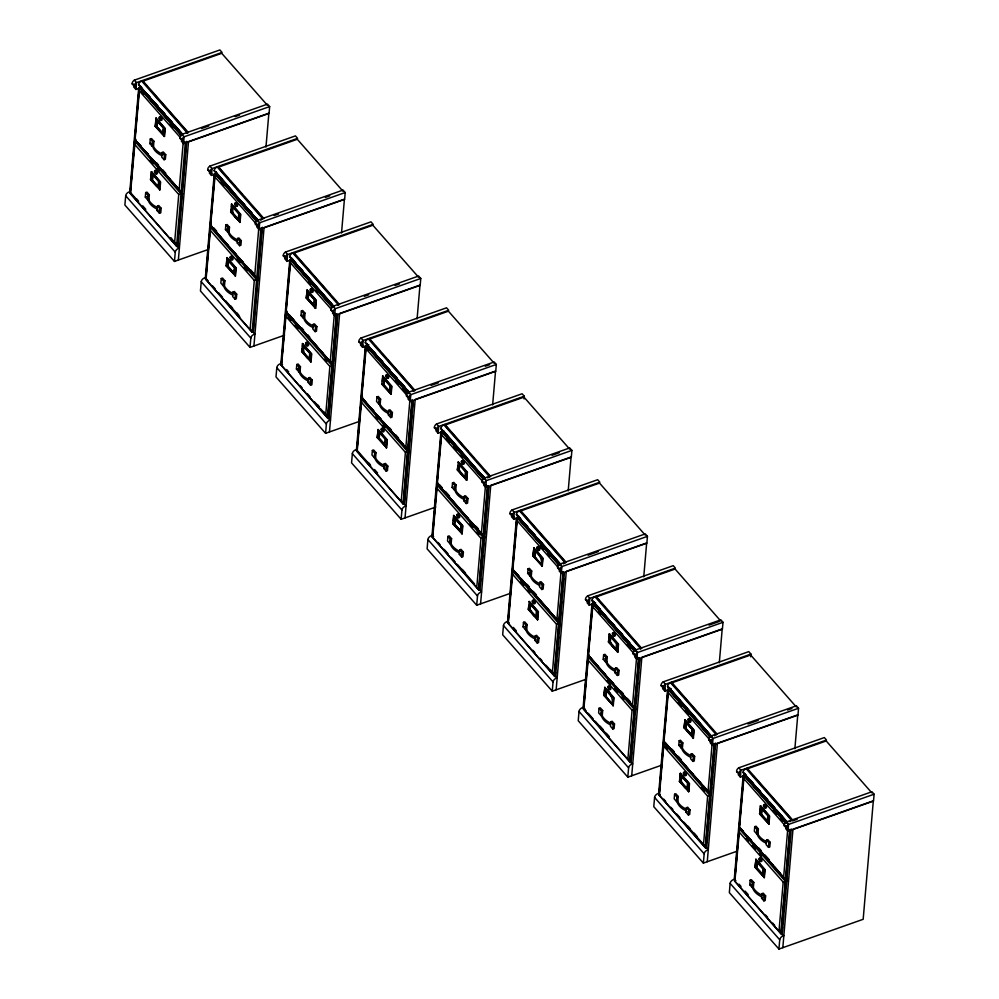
<?xml version="1.0" encoding="UTF-8"?>
<svg xmlns="http://www.w3.org/2000/svg" width="999" height="999" viewBox="0 0 999 999"><rect width="100%" height="100%" fill="white"/><g stroke="black" fill="none" stroke-linecap="round" stroke-linejoin="round"><path stroke-width="1.5" d="M133.978 84.266L133.741 87L135.914 89.46L141.708 87.413M135.864 198.676L129.795 191.771A3.609 2.235 -41.3 0 0 128.396 192.22L127.934 192.495A3.609 2.235 -41.3 0 0 125.687 195.754L124.887 205.02L174.475 261.426L207.58 249.725M135.914 89.46L136.501 82.63L134.328 80.17A3.496 2.173 -41.3 0 0 132.318 82.63L132.218 82.967A3.496 2.173 -41.3 0 0 132.193 83.891L134.353 86.351A1.723 1.061 -41.3 0 0 135.614 86.763A4.508 2.797 -41.3 0 1 136.051 87.487L136.076 87.562M129.695 192.869L138.674 88.249M135.901 140.509L134.603 140.959L130.12 193.369L176.548 246.191L177.847 245.729L182.342 193.331L172.24 181.843M186.801 141.334L182.43 192.195L181.144 192.645L134.703 139.823L139.198 87.425L181.593 135.652M134.703 141.259L130.245 193.331L176.448 245.891M134.84 141.87A4.908 4.433 74.6 0 1 134.94 143.057L130.519 193.257M180.782 191.796A4.908 4.433 74.6 0 0 180.132 190.797L135.065 139.798L139.523 89.523A4.908 4.433 74.6 0 0 139.435 88.324M145.305 197.14L145.692 192.582L146.99 192.133L149.35 194.817L148.951 199.375L147.665 199.825L145.305 197.14L146.591 196.678M149.887 143.606L150.275 139.048L151.573 138.586L153.933 141.271L153.546 145.829L152.248 146.291L149.887 143.606L151.186 143.144M147.665 199.825L148.052 195.267L145.692 192.582M152.248 146.291L152.635 141.733L150.275 139.048M150.537 179.745L151.548 171.666L160.602 181.955L159.915 189.935L150.537 179.745L151.548 171.666M155.132 126.211L156.131 118.119L165.185 128.421L164.51 136.388L155.132 126.211L164.51 136.388M155.569 124.763L156.131 118.119M158.441 187L152.21 180.394L152.697 174.7L158.928 181.306L158.566 185.577M162.7 133.579L156.806 126.861L157.293 121.166L163.511 127.772L162.7 133.579L163.399 129.196M157.455 185.876L152.535 180.282L152.897 176.011M163.024 133.466L157.13 126.748L157.617 121.054M158.117 187.113L158.604 181.418L152.697 174.7M157.105 210.577L157.492 206.019L158.791 205.557L161.151 208.242L160.764 212.799L159.465 213.262L157.105 210.577L158.404 210.115M162.088 152.472L161.688 157.03L164.061 159.715L165.347 159.266L165.747 154.708L163.386 152.023L162.088 152.472L164.448 155.157L164.061 159.715M159.59 190.047L160.277 182.068L151.224 171.778M164.186 136.501L164.86 128.534L155.819 118.232M159.465 213.262L159.852 208.704L157.492 206.019M134.665 144.356L178.746 194.493L174.538 243.481L175.549 244.33A4.908 4.433 74.6 0 1 176.199 245.329M179.133 189.947L183.329 140.959M183.691 141.733L183.666 141.646A4.508 2.797 -41.3 0 0 183.229 140.934A1.723 1.061 -41.3 0 1 181.968 140.522L179.808 138.062A3.496 2.173 -41.3 0 1 179.832 137.138L179.932 136.801A3.496 2.173 -41.3 0 1 181.955 134.341L267.495 104.121L269.655 106.581L269.068 113.411L183.529 143.631L184.116 136.801L140.722 87.475A2.572 1.598 -41.3 0 0 140.822 86.451M174.475 261.426L175.262 252.16A3.609 2.235 -41.3 0 1 177.522 248.901L177.984 248.626A3.609 2.235 -41.3 0 1 179.383 248.177L176.336 244.718M176.548 246.191L181.044 193.794L134.603 140.959M181.144 192.645L185.364 141.833M177.31 247.04L177.972 239.348M178.371 234.728L178.896 228.571M179.296 223.963L179.957 216.271M180.344 211.651L181.006 203.958M181.269 200.886L182.143 190.609M182.33 188.574L182.992 180.881M183.379 176.261L184.041 168.569M184.303 165.497L184.965 157.805M185.364 153.184L185.889 147.028M178.359 260.052L188.511 141.583L268.868 113.187L265.971 147.04M208.391 281.181L205.344 277.722A3.609 2.235 -41.3 0 0 203.958 278.172L203.484 278.446A3.609 2.235 -41.3 0 0 201.236 281.706L200.449 290.971L250.025 347.377L284.603 335.164M217.27 173.376L211.463 175.424L212.05 168.581L209.89 166.121A3.496 2.173 -41.3 0 0 207.867 168.581L207.78 168.918A3.496 2.173 -41.3 0 0 207.755 169.842L209.915 172.315A1.723 1.061 -41.3 0 0 211.176 172.715A4.508 2.797 -41.3 0 1 211.613 173.439L211.626 173.514M205.257 278.821L214.223 174.201M227.809 244.967L211.463 226.461L210.165 226.923L205.669 279.32L252.11 332.143L253.409 331.68L257.892 279.283L253.858 274.688M262.35 227.285L257.992 278.147L256.693 278.609L210.265 225.774L214.623 174.925M210.265 227.21L205.794 279.283L251.998 331.843M206.069 279.221L210.489 229.008A4.908 4.433 74.6 0 0 210.402 227.822M214.997 174.276A4.908 4.433 74.6 0 1 215.085 175.474L210.614 225.762L255.694 276.748A4.908 4.433 74.6 0 1 256.343 277.747M221.241 278.534L220.854 283.092L223.214 285.776L224.513 285.327L224.9 280.769L222.54 278.084L221.241 278.534L223.614 281.219L223.214 285.776M225.449 229.558L225.836 225L227.135 224.538L229.495 227.223L229.108 231.78L227.809 232.243L225.449 229.558L226.736 229.096M227.809 232.243L228.197 227.685L225.836 225M226.099 265.697L227.11 257.617L236.151 267.907L235.477 275.886L226.099 265.697L235.477 275.886M230.682 212.163L231.693 204.071L240.747 214.373L240.06 222.34L230.682 212.163L231.244 209.39M226.536 264.26L227.11 257.617M231.468 206.731L231.693 204.071M233.666 273.064L227.772 266.358L228.259 260.664L234.478 267.257L233.666 273.064L234.241 270.105M232.355 212.812L233.167 207.005L239.073 213.724C241.421 227.822 228.896 211.638 233.167 207.005M233.991 272.952L228.097 266.233L228.584 260.539M238.262 219.53L238.749 213.836L232.842 207.118M233.054 291.97L232.667 296.528L235.027 299.213L236.313 298.751L236.713 294.193L234.353 291.508L233.054 291.97L235.414 294.655L235.027 299.213M237.25 242.982L237.637 238.436L238.936 237.974L241.296 240.659L240.909 245.217L239.61 245.679L237.25 242.982L238.549 242.532M235.152 275.999L235.826 268.019L226.785 257.73M239.735 222.465L240.422 214.485L231.368 204.196M239.61 245.679L239.997 241.121L237.637 238.436M257.155 224.388L256.918 227.123L259.091 229.583L344.63 199.375L345.217 192.532L343.044 190.072L257.505 220.292A3.496 2.173 -41.3 0 0 255.494 222.752L255.394 223.089A3.496 2.173 -41.3 0 0 255.369 224.013L257.53 226.473A1.723 1.061 -41.3 0 0 258.791 226.885A4.508 2.797 -41.3 0 1 259.228 227.61L259.253 227.685M210.227 230.307L254.295 280.457L250.1 329.433L251.099 330.294A4.908 4.433 74.6 0 1 251.748 331.281M254.695 275.899L258.753 228.446M259.091 229.583L259.665 222.752L216.284 173.426L213.861 174.276M250.025 347.377L250.824 338.112A3.609 2.235 -41.3 0 1 253.072 334.852L253.534 334.578A3.609 2.235 -41.3 0 1 254.932 334.128L251.898 330.681M252.11 332.143L256.593 279.745L210.165 226.923M256.693 278.609L260.926 227.784M253.271 328.371L253.933 320.679M254.196 317.607L254.845 309.915M255.245 305.294L255.906 297.602M256.306 292.994L256.83 286.838M257.23 282.218L257.879 274.525M258.279 269.917L258.803 263.761M259.203 259.141L259.865 251.448M260.264 246.84L260.789 240.684M261.176 236.064L261.838 228.371M253.921 346.004L264.073 227.535L344.43 199.151L341.533 232.992M285.09 256.181L284.865 258.916L287.025 261.376L292.819 259.328M280.906 363.673A3.609 2.235 -41.3 0 0 279.508 364.123L279.046 364.398A3.609 2.235 -41.3 0 0 276.798 367.657L275.999 376.923L325.587 433.329L358.691 421.628M287.025 261.376L287.612 254.533L285.452 252.073A3.496 2.173 -41.3 0 0 283.429 254.545L283.329 254.87A3.496 2.173 -41.3 0 0 283.304 255.806L285.464 258.266A1.723 1.061 -41.3 0 0 286.725 258.666A4.508 2.797 -41.3 0 1 287.163 259.39L285.002 256.93A4.508 2.797 -41.3 0 0 284.565 256.206L286.725 258.666M280.806 364.772L289.785 260.152M296.104 322.752L333.454 365.234L328.958 417.644L327.66 418.094L281.231 365.272L285.726 312.874L287.013 312.412M337.774 314.785L333.554 364.098L332.255 364.56L285.814 311.738L290.172 260.876M332.03 365.734L327.56 417.807L281.356 365.234L285.814 313.174M281.556 365.184L286.051 314.96A4.908 4.433 74.6 0 0 285.964 313.773M290.547 260.24A4.908 4.433 74.6 0 1 290.647 261.426L286.176 311.713L331.243 362.699A4.908 4.433 74.6 0 1 331.893 363.698M296.416 369.043L296.803 364.498L298.102 364.036L300.462 366.72L300.075 371.278L298.776 371.74L296.416 369.043L297.714 368.594M300.999 315.509L301.398 310.951L302.685 310.502L305.045 313.187L304.658 317.744L303.359 318.194L300.999 315.509L302.297 315.047M298.776 371.74L299.163 367.182L296.803 364.498M303.359 318.194L303.758 313.636L301.398 310.951M301.648 351.66L302.66 343.569L311.713 353.858L311.026 361.838L301.648 351.66L302.21 348.888M306.243 298.114L307.255 290.035L316.308 300.324L315.622 308.304L306.243 298.114L307.255 290.035M302.435 346.228L302.66 343.569M303.321 352.31L304.133 346.503L310.04 353.209C312.387 367.32 299.862 351.136 304.133 346.503M308.728 292.957L308.241 298.651L314.148 305.369L307.917 298.763L308.728 292.957L314.635 299.675L314.385 302.522M309.228 359.028L309.715 353.321L303.808 346.616M313.823 305.482L314.31 299.787L308.404 293.069M308.216 382.48L308.604 377.922L309.902 377.46L312.262 380.144L311.875 384.702L310.577 385.164L308.216 382.48L309.515 382.018M313.199 324.388L312.812 328.946L315.172 331.631L316.471 331.168L316.858 326.611L314.498 323.926L313.199 324.388L315.559 327.073L315.172 331.631M310.701 361.95L311.388 353.983L302.335 343.681M315.297 308.416L315.984 300.437L306.93 290.147M310.577 385.164L310.976 380.607L308.604 377.922M285.776 316.271L329.857 366.408L325.662 415.384L326.661 416.246A4.908 4.433 74.6 0 1 327.31 417.232M330.244 361.85L334.315 314.398M332.617 311.101L334.777 313.561A4.508 2.797 -41.3 0 0 334.353 312.837A1.723 1.061 -41.3 0 1 333.092 312.437L330.919 309.965A3.496 2.173 -41.3 0 1 330.956 309.041L331.044 308.703A3.496 2.173 -41.3 0 1 333.067 306.243L418.606 276.024L420.766 278.484L420.179 285.327L334.64 315.547L335.227 308.703L291.833 259.378A2.572 1.598 -41.3 0 0 291.87 258.192M325.587 433.329L326.373 424.063A3.609 2.235 -41.3 0 1 328.634 420.804L329.096 420.529A3.609 2.235 -41.3 0 1 330.494 420.079L327.46 416.633M336.476 313.736L332.155 364.26L285.939 311.7L290.409 259.628L332.505 307.517M327.66 418.094L332.155 365.696L285.726 312.874M332.255 364.56L336.601 313.873M328.434 418.943L328.821 414.335M329.22 409.715L329.745 403.559M330.145 398.951L330.806 391.258M331.193 386.638L331.73 380.482M332.118 375.861L332.779 368.169M333.004 365.359L333.841 355.869M334.103 352.784L334.765 345.092M335.152 340.484L335.814 332.792M336.213 328.172L336.875 320.479M337.138 317.407L337.4 314.323M329.47 431.955L339.635 313.486L419.992 285.102L417.082 318.943M370.629 465.746L356.468 449.625A3.609 2.235 -41.3 0 0 355.07 450.087L354.608 450.349A3.609 2.235 -41.3 0 0 352.347 453.621L351.561 462.874L401.136 519.28L435.714 507.067M368.381 345.279L362.587 347.327L363.174 340.497L361.001 338.024A3.496 2.173 -41.3 0 0 358.991 340.497L358.891 340.834A3.496 2.173 -41.3 0 0 358.866 341.758L361.026 344.218A1.723 1.061 -41.3 0 0 362.287 344.618A4.508 2.797 -41.3 0 1 362.724 345.342L362.749 345.429M356.368 450.736L365.334 346.116M365.634 401.835L362.575 398.364L361.276 398.826L356.78 451.223L403.221 504.045L404.52 503.596L409.016 451.198L404.97 446.603M413.336 400.736L409.103 450.049L407.817 450.512L361.376 397.689L365.734 346.828M361.376 399.125L356.905 451.186L403.121 503.758L407.58 451.685M361.513 399.725A4.908 4.433 74.6 0 1 361.613 400.911L357.192 451.123M407.455 449.65A4.908 4.433 74.6 0 0 406.805 448.663L361.725 397.664L366.196 347.377A4.908 4.433 74.6 0 0 366.109 346.191M372.365 450.449L371.965 455.007L374.325 457.692L375.624 457.23L376.024 452.672L373.651 449.987L372.365 450.449L374.725 453.134L374.325 457.692M376.948 396.903L376.561 401.461L378.921 404.145L380.219 403.696L380.607 399.138L378.246 396.453L376.948 396.903L379.308 399.588L378.921 404.145M377.21 437.612L378.221 429.52L387.275 439.822L386.588 447.789L377.21 437.612L378.221 429.52M381.805 384.066L382.804 375.986L391.858 386.276L391.171 394.255L381.805 384.066L391.171 394.255M382.355 381.293L382.804 375.986M379.695 432.455L379.208 438.149L385.114 444.867L378.883 438.261L379.695 432.455L385.602 439.16L385.352 442.008M389.373 391.433L383.479 384.727L383.966 379.021L390.184 385.626L389.373 391.433L390.06 387.05M389.697 391.321L383.791 384.603L384.29 378.908M384.79 444.98L385.277 439.285L379.37 432.567M383.778 468.431L384.165 463.873L385.464 463.424L387.824 466.108L387.437 470.666L386.138 471.116L383.778 468.431L385.077 467.969M388.361 414.897L388.761 410.339L390.047 409.877L392.407 412.562L392.02 417.12L390.721 417.582L388.361 414.897L389.66 414.435M386.263 447.902L386.95 439.935L377.897 429.632M390.846 394.368L391.533 386.388L382.48 376.099M386.138 471.116L386.526 466.558L384.165 463.873M390.721 417.582L391.121 413.024L388.761 410.339M361.338 402.222L405.419 452.36L401.211 501.336L402.21 502.197A4.908 4.433 74.6 0 1 402.859 503.196M405.806 447.802L409.877 400.349M410.364 399.6L410.339 399.513A4.508 2.797 -41.3 0 0 409.902 398.788A1.723 1.061 -41.3 0 1 408.641 398.389L406.481 395.929A3.496 2.173 -41.3 0 1 406.506 394.992L406.605 394.667A3.496 2.173 -41.3 0 1 408.616 392.195L494.168 361.975L496.328 364.448L495.741 371.278L410.202 401.498L410.789 394.655L367.395 345.329A2.572 1.598 -41.3 0 0 367.432 344.143M401.136 519.28L401.935 510.027A3.609 2.235 -41.3 0 1 404.183 506.755L404.657 506.493A3.609 2.235 -41.3 0 1 406.044 506.043L401.998 501.436M403.221 504.045L407.717 451.648L361.276 398.826M407.817 450.512L412.162 399.825L407.704 450.212L361.501 397.652L365.959 345.579L408.067 393.481M404.033 504.22L404.782 495.666M405.045 492.594L405.706 484.902M406.094 480.282L406.755 472.589M407.155 467.969L407.817 460.277M408.079 457.205L408.728 449.513M409.128 444.892L409.652 438.748M410.052 434.128L410.714 426.436M411.113 421.815L411.638 415.659M412.038 411.051L412.687 403.359M405.032 517.907L415.184 399.438L495.541 371.054L492.644 404.895M432.018 535.589A3.609 2.235 -41.3 0 0 430.619 536.038L430.157 536.301A3.609 2.235 -41.3 0 0 427.909 539.572L427.11 548.826L476.698 605.232L511.276 593.019M443.943 431.231L438.136 433.279L438.723 426.448L436.563 423.988A3.496 2.173 -41.3 0 0 434.54 426.448L434.453 426.785A3.496 2.173 -41.3 0 0 434.415 427.709L436.588 430.169A1.723 1.061 -41.3 0 0 437.849 430.569A4.508 2.797 -41.3 0 1 438.274 431.293L438.299 431.381M431.93 536.688L440.896 432.067M438.136 484.315L484.565 537.15L480.069 589.547L478.783 590.009L432.342 537.175L436.838 484.777L438.136 484.315L460.614 509.765M488.898 486.688L484.665 536.013L483.366 536.463L436.938 483.641L441.421 431.243L483.828 479.47M436.925 485.077L432.467 537.15L478.671 589.71L483.141 537.637M432.742 537.075L437.162 486.875A4.908 4.433 74.6 0 0 437.075 485.676M441.67 432.142A4.908 4.433 74.6 0 1 441.758 433.329L437.287 483.616L482.367 534.615A4.908 4.433 74.6 0 1 483.017 535.601M447.914 536.401L447.527 540.958L449.887 543.643L451.186 543.181L451.573 538.623L449.213 535.939L447.914 536.401L450.274 539.085L449.887 543.643M452.122 487.412L452.51 482.867L453.808 482.405L456.168 485.089L455.769 489.647L454.483 490.109L452.122 487.412L453.409 486.963M454.483 490.109L454.87 485.551L452.51 482.867M452.772 523.563L453.771 515.472L462.824 525.774L462.137 533.741L452.772 523.563L462.137 533.741M457.355 470.029L458.366 461.938L467.42 472.227L466.733 480.207L457.355 470.029L458.029 465.921M453.321 520.791L453.771 515.472M460.339 530.931L454.445 524.213L454.932 518.518L461.151 525.124L460.339 530.931L461.038 526.548M459.028 470.679L459.84 464.872L465.746 471.578C468.094 485.689 455.569 469.505 459.84 464.872M460.664 530.819L454.77 524.1L455.257 518.406M464.935 477.397L465.422 471.69L459.515 464.985M459.328 554.383L459.727 549.825L461.014 549.375L463.386 552.06L462.987 556.618L461.688 557.067L459.328 554.383L460.626 553.933M463.923 500.849L464.31 496.291L465.609 495.829L467.969 498.513L467.582 503.071L466.283 503.533L463.923 500.849L465.222 500.387M461.825 533.866L462.5 525.886L453.446 515.584M466.408 480.319L467.095 472.352L458.042 462.05M461.688 557.067L462.087 552.509L459.727 549.825M466.283 503.533L466.67 498.976L464.31 496.291M436.9 488.174L480.969 538.311L476.773 587.3L477.772 588.149A4.908 4.433 74.6 0 1 478.421 589.148M481.368 533.753L485.427 486.301M485.914 485.551L485.901 485.464A4.508 2.797 -41.3 0 0 485.464 484.74A1.723 1.061 -41.3 0 1 484.203 484.34L482.042 481.88A3.496 2.173 -41.3 0 1 482.067 480.956L482.155 480.619A3.496 2.173 -41.3 0 1 484.178 478.146L569.717 447.939L571.89 450.399L571.303 457.23L485.751 487.45L486.338 480.619L442.957 431.293A2.572 1.598 -41.3 0 0 443.069 430.856M476.698 605.232L477.497 595.978A3.609 2.235 -41.3 0 1 479.745 592.707L480.207 592.444A3.609 2.235 -41.3 0 1 481.605 591.995L478.571 588.536M487.599 485.651L483.266 536.176L437.062 483.603L441.521 431.543L483.616 479.433M478.783 590.009L483.266 537.599L436.838 484.777M483.366 536.463L487.712 485.776M480.069 584.702L480.594 578.546M480.994 573.926L481.655 566.233M482.055 561.625L482.579 555.469M482.967 550.849L483.628 543.156M484.028 538.548L484.69 530.856M484.952 527.772L485.614 520.079M486.001 515.459L486.663 507.767M487.062 503.159L487.724 495.467M487.987 492.382L488.511 486.238M480.581 603.858L490.746 485.389L571.103 457.005L568.206 490.859M511.763 514.035L511.538 516.77L513.698 519.23L519.492 517.182M507.579 621.54A3.609 2.235 -41.3 0 0 506.181 621.99L505.719 622.265A3.609 2.235 -41.3 0 0 503.471 625.524L502.672 634.777L552.26 691.183L585.364 679.495M513.698 519.23L514.285 512.4L512.112 509.94A3.496 2.173 -41.3 0 0 510.102 512.4L510.002 512.737A3.496 2.173 -41.3 0 0 509.977 513.661L512.137 516.121A1.723 1.061 -41.3 0 0 513.399 516.533A4.508 2.797 -41.3 0 1 513.836 517.245L512.4 515.609M524.038 398.963L524.263 396.228L522.102 393.768L436.563 423.988M507.48 622.639L516.458 518.019M527.822 586.351L560.127 623.101L555.631 675.499L554.333 675.961L507.904 623.126L512.387 570.729L513.686 570.279M516.845 518.731L512.487 569.592L558.928 622.414L560.227 621.965L564.447 572.639M512.487 571.028L508.029 623.101L554.233 675.661L558.691 623.601M512.637 571.628A4.908 4.433 74.6 0 1 512.724 572.827L508.304 623.026M558.566 621.565A4.908 4.433 74.6 0 0 557.917 620.566L512.849 569.567L517.307 519.28A4.908 4.433 74.6 0 0 517.22 518.094M523.089 626.91L523.476 622.352L524.775 621.89L527.135 624.587L526.735 629.133L525.449 629.595L523.089 626.91L524.375 626.448M527.672 573.376L528.059 568.818L529.358 568.356L531.718 571.041L531.331 575.599L530.032 576.061L527.672 573.376L528.971 572.914M525.449 629.595L525.836 625.037L523.476 622.352M530.032 576.061L530.432 571.503L528.059 568.818M528.321 609.515L529.333 601.423L538.386 611.725L537.699 619.705L528.321 609.515L528.995 605.419M532.917 555.981L533.928 547.889L542.969 558.191L542.295 566.158L532.917 555.981L533.928 547.889M529.994 610.164L530.806 604.358L536.713 611.076C539.06 625.174 526.535 608.99 530.806 604.358M540.484 563.349L534.59 556.63C534.702 535.077 549.837 579.757 534.915 556.518L535.402 550.824M535.901 616.883L536.388 611.188L530.481 604.47M534.89 640.334L535.277 635.789L536.575 635.327L538.936 638.011L538.548 642.569L537.25 643.031L534.89 640.334L536.188 639.884M539.872 582.242L539.485 586.8L541.845 589.485L543.131 589.035L543.531 584.477L541.171 581.793L539.872 582.242L542.232 584.927L541.845 589.485M537.375 619.817L538.061 611.838L529.008 601.548M541.97 566.271L542.644 558.304L533.603 548.001M537.25 643.031L537.637 638.473L535.277 635.789M512.45 574.125L556.53 624.263L552.335 673.251L553.334 674.1A4.908 4.433 74.6 0 1 553.983 675.099M556.918 619.705L560.988 572.265M559.315 569.043L561.45 571.416A4.508 2.797 -41.3 0 0 561.013 570.691A1.723 1.061 -41.3 0 1 559.752 570.292L557.592 567.832A3.496 2.173 -41.3 0 1 557.617 566.908L557.717 566.57A3.496 2.173 -41.3 0 1 559.74 564.11L645.279 533.891L647.439 536.351L646.852 543.181L561.313 573.401L561.9 566.57L518.506 517.245A2.572 1.598 -41.3 0 0 518.543 516.046M552.26 691.183L553.046 681.93A3.609 2.235 -41.3 0 1 555.307 678.671L555.769 678.396A3.609 2.235 -41.3 0 1 557.167 677.946L553.109 673.338M563.149 571.603L558.816 622.127L512.612 569.555L517.082 517.494L559.178 565.384M554.333 675.961L558.828 623.563L512.387 570.729M558.928 622.414L563.274 571.728M555.094 676.81L555.494 672.19M555.894 667.582L556.555 659.889M556.942 655.269L557.604 647.577M558.004 642.956L558.528 636.8M558.928 632.192L560.639 612.187M560.901 609.115L561.563 601.423M561.962 596.803L562.487 590.646M562.887 586.038L563.536 578.346M556.143 689.809L566.296 571.353L646.665 542.957L643.756 576.81M586.176 710.951L583.129 707.492A3.609 2.235 -41.3 0 0 581.743 707.941L581.281 708.216A3.609 2.235 -41.3 0 0 579.02 711.475L578.234 720.741L627.809 777.147L662.387 764.934M595.054 603.134L589.248 605.182L589.835 598.351L587.674 595.891A3.496 2.173 -41.3 0 0 585.664 598.351L585.564 598.688A3.496 2.173 -41.3 0 0 585.539 599.612L587.699 602.072A1.723 1.061 -41.3 0 0 588.96 602.484A4.508 2.797 -41.3 0 1 589.398 603.209L589.422 603.284M583.179 707.055L592.007 603.97M630.631 703.308L635.676 709.053L631.193 761.45L629.894 761.912L583.453 709.09L587.949 656.68L589.248 656.231L598.438 666.633M640.009 658.603L635.776 707.916L634.477 708.378L588.049 655.544L592.544 603.146L593.831 602.684L622.439 635.077M588.049 656.98L583.578 709.053L629.782 761.613L634.253 709.552M588.186 657.592A4.908 4.433 74.6 0 1 588.286 658.778L583.853 708.978M634.128 707.517A4.908 4.433 74.6 0 0 633.478 706.518L588.399 655.519L592.869 605.244A4.908 4.433 74.6 0 0 592.782 604.045M599.025 708.303L598.638 712.861L600.998 715.546L602.297 715.097L602.684 710.539L600.324 707.854L599.025 708.303L601.398 710.988L600.998 715.546M603.234 659.328L603.621 654.77L604.919 654.308L607.28 656.992L606.893 661.55L605.594 662.012L603.234 659.328L604.532 658.865M605.594 662.012L605.981 657.454L603.621 654.77M603.883 695.466L604.894 687.387L613.935 697.677L613.261 705.656L603.883 695.466L604.894 687.387M608.466 641.932L609.477 633.841L618.531 644.143L617.844 652.11L608.466 641.932L617.844 652.11M609.14 637.824L609.477 633.841M611.463 702.834L605.556 696.116C605.669 674.562 620.804 719.243 605.881 696.003L606.368 690.309M610.139 642.582L610.951 636.775L616.858 643.493C619.205 657.592 606.68 641.408 610.951 636.775M616.046 649.3L616.533 643.606L610.626 636.887M610.839 721.74L610.451 726.298L612.812 728.983L614.11 728.521L614.497 723.963L612.137 721.278L610.839 721.74L613.199 724.425L612.812 728.983M615.034 672.752L615.421 668.194L616.72 667.744L619.08 670.429L618.693 674.987L617.394 675.436L615.034 672.752L616.333 672.302M612.936 705.769L613.611 697.789L604.57 687.499M617.519 652.222L618.206 644.255L609.153 633.953M617.394 675.436L617.794 670.878L615.421 668.194M588.011 660.077L632.08 710.227L627.884 759.203L628.883 760.052A4.908 4.433 74.6 0 1 629.532 761.051M632.479 705.669L636.538 658.216M637.037 657.454L637.012 657.367A4.508 2.797 -41.3 0 0 636.575 656.655A1.723 1.061 -41.3 0 1 635.314 656.243L633.154 653.783A3.496 2.173 -41.3 0 1 633.179 652.859L633.279 652.522A3.496 2.173 -41.3 0 1 635.289 650.062L720.841 619.842L723.001 622.302L722.414 629.133L636.875 659.352L637.462 652.522L594.068 603.196M627.809 777.147L628.608 767.881A3.609 2.235 -41.3 0 1 630.856 764.622L631.318 764.347A3.609 2.235 -41.3 0 1 632.717 763.898L629.682 760.451M638.711 657.554L634.377 708.079L588.174 655.519L592.632 603.446L634.74 651.336M629.894 761.912L634.39 709.515L587.949 656.68M634.477 708.378L638.823 657.679M630.656 762.761L631.58 751.997M631.843 748.913L632.504 741.221M632.904 736.6L633.428 730.456M633.828 725.836L634.477 718.144M634.877 713.523L635.476 706.33M635.801 702.759L636.463 695.067M636.863 690.446L637.512 682.754M637.911 678.146L638.436 671.99M638.836 667.369L639.497 659.677M631.705 775.773L641.857 657.305L722.215 628.908L719.317 662.762M662.886 685.951L662.649 688.673L664.81 691.146L670.616 689.098M658.691 793.443A3.609 2.235 -41.3 0 0 657.292 793.893L656.83 794.168A3.609 2.235 -41.3 0 0 654.582 797.427L653.783 806.692L703.371 863.099L736.475 851.398M664.81 691.146L665.396 684.303L663.236 681.842A3.496 2.173 -41.3 0 0 661.213 684.303L661.113 684.64A3.496 2.173 -41.3 0 0 661.088 685.564L663.261 688.036A1.723 1.061 -41.3 0 0 664.522 688.436A4.508 2.797 -41.3 0 1 664.947 689.16L664.972 689.248M658.728 793.006L667.569 689.922M665.809 743.331L711.238 795.004L706.743 847.402L705.444 847.864L659.015 795.042L663.511 742.644L664.797 742.182L688.299 768.793M711.288 736.076L669.392 688.648L668.094 689.098L663.598 741.495L710.039 794.33L711.338 793.868L715.696 743.006M663.598 742.931L659.14 795.004L705.344 847.564L709.814 795.504M659.415 794.942L663.836 744.73A4.908 4.433 74.6 0 0 663.748 743.543M709.677 793.468A4.908 4.433 74.6 0 0 709.04 792.469L663.96 741.483L668.431 691.196A4.908 4.433 74.6 0 0 668.331 689.997M674.587 794.255L674.2 798.813L676.56 801.498L677.859 801.048L678.246 796.49L675.886 793.805L674.587 794.255L676.947 796.952L676.56 801.498M678.783 745.279L679.183 740.721L680.469 740.259L682.841 742.944L682.442 747.502L681.143 747.964L678.783 745.279L680.082 744.817M681.143 747.964L681.543 743.406L679.183 740.721M679.445 781.418L680.444 773.338L689.497 783.628L688.811 791.608L679.445 781.418L688.811 791.608M684.028 727.884L685.039 719.792L694.093 730.094L693.406 738.061L684.028 727.884L685.039 719.792M680.107 777.322L680.444 773.338M681.106 782.08L681.917 776.26L687.824 782.979C690.172 797.09 677.647 780.893 681.917 776.26M686.513 722.727L686.026 728.421L691.932 735.139L685.701 728.533L686.513 722.727L692.419 729.445L692.045 733.716M687.012 788.785L687.499 783.091L681.605 776.385M691.608 735.252L692.095 729.557L686.188 722.839M686.001 812.249L686.4 807.691L687.687 807.229L690.047 809.914L689.66 814.472L688.361 814.934L686.001 812.249L687.3 811.787M690.983 754.158L690.596 758.703L692.956 761.4L694.255 760.938L694.642 756.38L692.282 753.696L690.983 754.158L693.343 756.842L692.956 761.4M688.486 791.72L689.173 783.74L680.119 773.451M693.081 738.186L693.768 730.207L684.715 719.917M688.361 814.934L688.761 810.376L686.4 807.691M710.501 740.109L710.264 742.844L712.424 745.304L797.976 715.097L798.551 708.254L796.39 705.794L710.851 736.013A3.496 2.173 -41.3 0 0 708.828 738.473L708.741 738.81A3.496 2.173 -41.3 0 0 708.703 739.735L710.876 742.195A1.723 1.061 -41.3 0 0 712.137 742.607A4.508 2.797 -41.3 0 1 712.562 743.331L712.587 743.406M663.573 746.041L707.642 796.178L703.446 845.154L704.445 846.016A4.908 4.433 74.6 0 1 705.094 847.002M708.029 791.62L712.1 744.168M712.424 745.304L713.011 738.473L669.617 689.148A2.572 1.598 -41.3 0 0 669.58 687.799M703.371 863.099L704.17 853.833A3.609 2.235 -41.3 0 1 706.418 850.574L706.88 850.299A3.609 2.235 -41.3 0 1 708.279 849.849L697.14 837.187M714.273 743.506L709.939 794.03L663.723 741.47L668.194 689.397L710.289 737.287M705.444 847.864L709.939 795.466L663.511 742.644M710.039 794.33L714.385 743.631M706.743 842.557L707.404 834.864M707.791 830.256L708.453 822.564M708.853 817.944L709.377 811.787M709.777 807.18L710.439 799.487M710.801 795.129L711.488 787.175M711.75 784.09L712.412 776.398M712.811 771.79L713.473 764.098M713.736 761.013L714.397 753.321M714.784 748.713L715.184 744.093M707.255 861.725L717.419 743.256L797.776 714.872L794.867 748.713M734.253 879.395A3.609 2.235 -41.3 0 0 732.854 879.844L732.392 880.119A3.609 2.235 -41.3 0 0 730.132 883.378L729.345 892.644L778.933 949.05L863.173 919.292L873.326 800.823L792.969 829.207L782.816 947.676M746.166 775.049L740.371 777.097L740.958 770.266L738.785 767.794A3.496 2.173 -41.3 0 0 736.775 770.266L736.675 770.591A3.496 2.173 -41.3 0 0 736.65 771.528L738.81 773.988A1.723 1.061 -41.3 0 0 740.072 774.387A4.508 2.797 -41.3 0 1 740.509 775.112L738.348 772.652M750.711 656.818L750.936 654.083L748.775 651.623L663.236 681.842M734.29 878.958L743.119 775.873M774.687 867.182L786.8 880.956L782.304 933.366L781.006 933.815L734.565 880.993L739.06 828.596L740.359 828.134L743.418 831.605M760.276 791.945L744.954 774.6L743.656 775.049L739.16 827.459L785.601 880.281L786.887 879.819L791.258 828.958M739.16 828.895L734.69 880.956L780.906 933.528L785.364 881.455M739.297 829.495A4.908 4.433 74.6 0 1 739.397 830.681L734.902 880.906M785.239 879.42A4.908 4.433 74.6 0 0 784.59 878.421L739.51 827.434L743.98 777.147A4.908 4.433 74.6 0 0 743.893 775.961M749.75 884.764L750.149 880.219L751.448 879.757L753.808 882.442L753.408 887L752.122 887.462L749.75 884.764L751.048 884.315M754.732 826.673L754.345 831.23L756.705 833.915L758.004 833.466L758.391 828.908L756.031 826.223L754.732 826.673L757.092 829.357L756.705 833.915M752.122 887.462L752.509 882.904L750.149 880.219M754.994 867.382L756.006 859.29L765.059 869.58L764.372 877.559L754.994 867.382L756.006 859.29M759.59 813.835L760.589 805.756L769.642 816.046L768.955 824.025L759.59 813.835L768.955 824.025M760.027 812.399L760.589 805.756M757.479 862.224L756.992 867.919L762.899 874.625L756.668 868.031L757.479 862.224L763.386 868.93L763.011 873.201M767.157 821.203L761.263 814.485L761.75 808.79L767.969 815.396L767.157 821.203L767.731 818.243M767.482 821.091L761.588 814.372L762.075 808.678M762.574 874.749L763.061 869.043L757.155 862.337M761.563 898.201L761.95 893.643L763.248 893.181L765.609 895.878L765.222 900.424L763.923 900.886L761.563 898.201L762.861 897.739M766.545 840.109L766.146 844.667L768.506 847.352L769.804 846.89L770.204 842.332L767.831 839.647L766.545 840.109L768.905 842.794L768.506 847.352M764.048 877.671L764.735 869.704L755.681 859.402M768.643 824.138L769.317 816.158L760.264 805.868M763.923 900.886L764.31 896.328L761.95 893.643M786.051 826.073L785.826 828.795L787.986 831.268L873.526 801.048L874.113 794.205L871.952 791.745L786.4 821.965A3.496 2.173 -41.3 0 0 784.39 824.425L784.29 824.762A3.496 2.173 -41.3 0 0 784.265 825.686L786.425 828.159A1.723 1.061 -41.3 0 0 787.687 828.558A4.508 2.797 -41.3 0 1 788.124 829.282L785.988 826.897M739.123 831.992L783.204 882.129L778.995 931.105L780.007 931.967A4.908 4.433 74.6 0 1 780.656 932.954M783.591 877.572L787.662 830.119M787.986 831.268L788.573 824.425L745.179 775.099A2.572 1.598 -41.3 0 0 745.142 773.763M778.933 949.05L779.72 939.784A3.609 2.235 -41.3 0 1 781.967 936.525L782.442 936.25A3.609 2.235 -41.3 0 1 783.828 935.801L778.77 930.044M785.489 879.982L789.822 829.457M781.006 933.815L785.501 881.418L739.06 828.596M785.601 880.281L789.947 829.595M781.767 934.664L782.429 926.972M782.692 923.9L783.353 916.208M783.753 911.587L784.415 903.895M784.677 900.823L785.339 893.131M785.726 888.511L787.312 870.054M787.712 865.434L788.361 857.741M788.76 853.121L789.285 846.977M789.685 842.357L790.346 834.664M134.328 80.17L219.88 49.95L222.04 52.41L136.501 82.63A3.496 2.173 -41.3 0 0 134.478 85.09L134.39 85.427A3.496 2.173 -41.3 0 0 134.353 86.351M182.255 134.178L138.624 84.565A3.334 2.06 -41.3 0 1 141.683 81.056L142.732 80.682L188.386 132.617L187.337 132.992A3.334 2.06 -41.3 0 0 186.588 133.329M142.682 81.256L221.741 53.322L267.395 105.257M138.312 88.324L140.722 87.475M134.703 139.823L136.001 139.373M152.635 141.733L153.933 141.271M201.511 128.534L208.828 125.949M235.19 116.633L239.573 115.085M269.655 106.581L184.116 136.801A3.496 2.173 -41.3 0 0 182.093 139.261L182.005 139.598A3.496 2.173 -41.3 0 0 181.968 140.522M164.448 155.157L165.747 154.708M209.89 166.121L295.429 135.901L297.602 138.362L212.05 168.581A3.496 2.173 -41.3 0 0 210.04 171.054L209.94 171.378A3.496 2.173 -41.3 0 0 209.915 172.315M257.804 220.13L214.186 170.517A3.334 2.06 -41.3 0 1 217.245 167.008L218.294 166.646L263.936 218.569M148.052 195.267L149.35 194.817M181.044 193.794L182.342 193.331M159.852 208.704L161.151 208.242M210.265 225.774L211.563 225.324M228.197 227.685L229.495 227.223M274.138 215.522L278.534 213.973M325.387 197.415L329.77 195.866M345.217 192.532L259.665 222.752A3.496 2.173 -41.3 0 0 257.655 225.212L257.555 225.549A3.496 2.173 -41.3 0 0 257.53 226.473M239.997 241.121L241.296 240.659M285.452 252.073L370.991 221.853L373.151 224.325L287.612 254.533A3.496 2.173 -41.3 0 0 285.589 257.005L285.502 257.342A3.496 2.173 -41.3 0 0 285.464 258.266M334.378 307.242L289.747 256.468A3.334 2.06 -41.3 0 1 292.794 252.959L293.843 252.597L339.498 304.52L338.449 304.895A3.334 2.06 -41.3 0 0 337.712 305.244M223.614 281.219L224.9 280.769M289.423 260.24L291.833 259.378M256.593 279.745L257.892 279.283M235.414 294.655L236.713 294.193M285.814 311.738L287.113 311.276M303.758 313.636L305.045 313.187M364.335 296.303L368.731 294.755M395.08 285.439L399.475 283.891M420.766 278.484L335.227 308.703A3.496 2.173 -41.3 0 0 333.216 311.176L333.117 311.501A3.496 2.173 -41.3 0 0 333.092 312.437M315.559 327.073L316.858 326.611M281.231 365.272L282.53 364.81M361.001 338.024L446.553 307.817L448.713 310.277L363.174 340.497A3.496 2.173 -41.3 0 0 361.151 342.957L361.051 343.294A3.496 2.173 -41.3 0 0 361.026 344.218M408.916 392.045L365.297 342.42A3.334 2.06 -41.3 0 1 368.356 338.923L369.405 338.549L415.047 390.484L414.011 390.846A3.334 2.06 -41.3 0 0 413.261 391.196M299.163 367.182L300.462 366.72M364.972 346.191L368.868 344.817M332.155 365.696L333.454 365.234M310.976 380.607L312.262 380.144M361.376 397.689L362.674 397.227M379.308 399.588L380.607 399.138M431.106 385.364L438.424 382.767M485.277 366.221L489.672 364.672M496.328 364.448L410.789 394.655A3.496 2.173 -41.3 0 0 408.766 397.127L408.666 397.465A3.496 2.173 -41.3 0 0 408.641 398.389M391.121 413.024L392.407 412.562M524.263 396.228L438.723 426.448A3.496 2.173 -41.3 0 0 436.713 428.908L436.613 429.245A3.496 2.173 -41.3 0 0 436.588 430.169M485.489 479.145L440.859 428.371A3.334 2.06 -41.3 0 1 443.918 424.875L444.955 424.5L490.609 476.436L489.56 476.798A3.334 2.06 -41.3 0 0 489.185 476.96M374.725 453.134L376.024 452.672M440.534 432.142L442.957 431.293M407.717 451.648L409.016 451.198M386.526 466.558L387.824 466.108M436.938 483.641L438.224 483.179M454.87 485.551L456.168 485.089M552.047 455.282L559.378 452.697M571.89 450.399L486.338 480.619A3.496 2.173 -41.3 0 0 484.328 483.079L484.228 483.416A3.496 2.173 -41.3 0 0 484.203 484.34M466.67 498.976L467.969 498.513M432.342 537.175L433.641 536.725M512.112 509.94L597.664 479.72L599.825 482.18L514.285 512.4A3.496 2.173 -41.3 0 0 512.262 514.86L512.175 515.197A3.496 2.173 -41.3 0 0 512.137 516.121M561.051 565.109L516.421 514.323A3.334 2.06 -41.3 0 1 519.468 510.826L520.516 510.452L566.171 562.387L565.122 562.762A3.334 2.06 -41.3 0 0 564.747 562.912M520.467 511.026L599.525 483.091L645.179 535.027M450.274 539.085L451.573 538.623M516.096 518.094L518.506 517.245M483.266 537.599L484.565 537.15M462.087 552.509L463.386 552.06M530.432 571.503L531.718 571.041M588.074 555.194L598.326 551.573M647.439 536.351L561.9 566.57A3.496 2.173 -41.3 0 0 559.877 569.03L559.79 569.368A3.496 2.173 -41.3 0 0 559.752 570.292M542.232 584.927L543.531 584.477M507.904 623.126L509.19 622.677M587.674 595.891L673.214 565.671L675.386 568.131L589.835 598.351A3.496 2.173 -41.3 0 0 587.824 600.811L587.724 601.148A3.496 2.173 -41.3 0 0 587.699 602.072M636.613 651.061L591.97 600.287A3.334 2.06 -41.3 0 1 595.029 596.778L596.078 596.415L641.72 648.339L640.684 648.713A3.334 2.06 -41.3 0 0 640.309 648.863M525.836 625.037L527.135 624.587M591.645 604.045L595.541 602.672M558.828 623.563L560.127 623.101M537.637 638.473L538.936 638.011M588.049 655.544L589.348 655.094M605.981 657.454L607.28 656.992M709.028 625.112L719.268 621.49M723.001 622.302L637.462 652.522A3.496 2.173 -41.3 0 0 635.439 654.982L635.339 655.319A3.496 2.173 -41.3 0 0 635.314 656.243M617.794 670.878L619.08 670.429M583.453 709.09L584.752 708.628M750.936 654.083L665.396 684.303A3.496 2.173 -41.3 0 0 663.373 686.775L663.286 687.1A3.496 2.173 -41.3 0 0 663.261 688.036M712.162 737.012L667.532 686.238A3.334 2.06 -41.3 0 1 670.591 682.729L671.628 682.367L717.282 734.29L716.233 734.665A3.334 2.06 -41.3 0 0 715.858 734.814M601.398 710.988L602.684 710.539M667.207 689.997L671.091 688.623M634.39 709.515L635.676 709.053M613.199 724.425L614.497 723.963M681.543 743.406L682.841 742.944M747.976 724L758.229 720.379M787.512 710.039L791.907 708.491M798.551 708.254L713.011 738.473A3.496 2.173 -41.3 0 0 711.001 740.933L710.901 741.27A3.496 2.173 -41.3 0 0 710.876 742.195M693.343 756.842L694.642 756.38M659.015 795.042L660.314 794.58M738.785 767.794L824.337 737.574L826.498 740.047L740.958 770.266A3.496 2.173 -41.3 0 0 738.935 772.726L738.835 773.064A3.496 2.173 -41.3 0 0 738.81 773.988M746.141 768.681L747.19 768.318L792.831 820.241L791.795 820.616L746.141 768.681A3.334 2.06 -41.3 0 0 743.081 772.19L787.724 822.964M676.947 796.952L678.246 796.49M742.769 775.961L745.179 775.099M709.939 795.466L711.238 795.004M688.761 810.376L690.047 809.914M757.092 829.357L758.391 828.908M797.177 819.267L792.794 820.816L753.221 775.811M874.113 794.205L788.573 824.425A3.496 2.173 -41.3 0 0 786.55 826.897L786.463 827.222A3.496 2.173 -41.3 0 0 786.425 828.159M768.905 842.794L770.204 842.332M734.565 880.993L735.863 880.531M752.509 882.904L753.808 882.442M785.501 881.418L786.8 880.956M764.31 896.328L765.609 895.878M178.746 194.493L180.607 193.918M254.295 280.457L256.156 279.87M329.857 366.408L331.718 365.821M405.419 452.36L407.267 451.773M480.969 538.311L482.829 537.724M556.53 624.263L558.391 623.688M632.08 710.227L633.94 709.64M707.642 796.178L709.502 795.591M783.204 882.129L785.064 881.543M157.867 106.631L140.497 86.963L178.858 130.607M159.902 108.941L182.392 134.39M251.81 213.411L216.046 172.927L258.441 221.154M253.858 215.722L257.942 220.354M333.504 306.306L291.608 258.878L332.992 305.956M389.647 370.279L367.157 344.83L409.565 393.057M391.683 372.59L396.79 378.371M398.838 380.694L409.053 392.257M484.615 478.209L442.719 430.781L485.114 479.021M527.472 527.147L518.281 516.733L559.665 563.823M529.52 529.458L560.177 564.16M624.487 637.387L635.726 650.112M762.324 794.267L786.837 822.027M145.105 150.911L148.164 154.383M151.224 157.854L178.821 189.086M180.856 191.408L182.904 193.719M232.917 250.749L235.989 254.221M239.048 257.692L243.132 262.325M246.204 265.784L250.287 270.417M252.335 272.727L258.466 279.67M317.67 347.115L289.061 314.722L294.081 320.454M320.741 350.587L322.777 352.897M327.884 358.678L329.932 361.001M373.813 411.089L370.754 407.617L373.676 411.001M376.885 414.56L380.969 419.193M383.004 421.503L388.124 427.285M390.159 429.595L409.578 451.573M465.721 515.559L467.769 517.869M471.853 522.489L474.912 525.961M477.984 529.433L485.139 537.537M518.793 576.061L514.71 571.428L518.731 576.011M520.841 578.371L525.949 584.153M527.996 586.463L549.45 610.764M602.534 671.266L605.594 674.737M609.677 679.357L613.773 683.99M615.809 686.301L636.251 709.44M691.37 772.252L693.418 774.575M697.502 779.195L700.561 782.667M703.633 786.138L707.717 790.771M747.514 836.238L751.598 840.858M753.646 843.168L780.207 873.251M342.957 191.209L297.302 139.286L218.244 167.208L228.384 178.746M418.506 277.16L372.864 225.237L293.793 253.159L330.319 294.705M494.068 363.124L448.414 311.188L369.355 339.123L372.402 342.582M569.617 449.075L523.976 397.14L444.917 425.075L468.244 451.61M720.741 620.978L675.087 569.043L596.028 596.977L599.063 600.436M796.29 706.93L750.649 655.007L671.578 682.929L699.987 715.247M871.852 792.881L826.198 740.958L747.14 768.88L749.163 771.191M143.694 82.418L146.741 85.877M150.799 90.484L187.312 132.03M230.419 181.056L235.489 186.825M237.512 189.136L241.571 193.756M244.618 197.215L248.676 201.835M252.735 206.443L262.874 217.982M332.342 297.015L336.401 301.636M375.437 346.041L379.495 350.661M382.542 354.121L385.589 357.58M387.612 359.89L413.986 389.897M470.267 453.921L474.325 458.541M477.372 462L480.419 465.459M484.478 470.079L489.547 475.849M521.478 512.175L565.109 561.8M601.098 602.747L605.157 607.367M608.204 610.826L612.262 615.446M615.297 618.905L618.344 622.365M620.367 624.675L640.659 647.752M702.01 717.557L707.092 723.326M710.127 726.785L713.174 730.244M141.683 81.056L187.337 132.992M217.245 167.008L262.887 218.943A3.334 2.06 -41.3 0 0 262.15 219.28M292.794 252.959L338.449 304.895M368.356 338.923L414.011 390.846M443.918 424.875L489.56 476.798M519.468 510.826L565.122 562.762M595.029 596.778L640.684 648.713M670.591 682.729L716.233 734.665M148.077 94.88L150.112 97.19M155.182 102.959L158.217 106.431M161.264 109.89L165.322 114.51M167.357 116.808L172.427 122.577M174.45 124.887L182.567 134.128M214.186 170.517A2.21 1.374 -41.3 0 0 215.522 171.603L232.767 191.221M242.907 202.772L244.942 205.07M250.012 210.839L252.035 213.149M256.094 217.77L258.129 220.08M292.095 258.716L296.154 263.336M299.188 266.795L303.246 271.403M305.282 273.714L332.667 304.87M373.738 351.598L375.761 353.896M380.831 359.665L382.867 361.975M386.925 366.596L389.96 370.055M394.018 374.675L397.065 378.134M400.112 381.593L405.182 387.362M407.205 389.672L409.24 391.983M443.206 430.619L466.533 457.167M481.755 474.475L484.802 477.934M520.791 518.881L517.744 515.422A2.21 1.374 -41.3 0 1 516.421 514.323M524.85 523.501L527.897 526.96M530.931 530.419L534.989 535.039M538.036 538.498L560.352 563.886M591.97 600.287A2.21 1.374 -41.3 0 0 593.306 601.373L600.411 609.452M612.574 623.301L614.61 625.611M619.68 631.38L622.727 634.84M625.761 638.299L629.82 642.919M632.866 646.378L635.913 649.85M699.3 721.952L668.868 687.324A2.21 1.374 -41.3 0 1 667.532 686.238M750.511 780.207L753.546 783.666M757.604 788.286L760.651 791.745M763.698 795.204L767.756 799.824M769.779 802.135L774.849 807.904M776.885 810.214L787.025 821.752M593.831 602.684L636.238 650.923M669.392 688.648L710.776 735.726M744.954 774.6L774.225 807.904M776.248 810.201L786.338 821.678M214.748 173.376L257.155 221.616M290.309 259.328L332.704 307.567M365.871 345.292L408.266 393.519M516.982 517.195L559.378 565.422M592.544 603.146L634.939 651.385M668.094 689.098L710.489 737.337M743.656 775.049L786.051 823.288M181.393 135.614L139.298 87.725L134.828 139.785L181.031 192.357M256.955 221.566L214.847 173.676L210.389 225.749L256.593 278.309M785.851 823.238L743.743 775.349L739.285 827.422L786.35 881.081M141.259 91.646L143.307 93.981M169.955 124.288L173.027 127.785M220.916 182.255L223.988 185.764M308.766 282.205L310.814 284.54M315.946 290.372L317.994 292.707M366.895 348.339L368.956 350.674M395.604 380.981L398.676 384.49M402.772 389.148L405.856 392.644M446.553 438.961L449.637 442.457M453.733 447.115L456.805 450.611M460.914 455.282L462.962 457.617M540.571 545.904L543.643 549.4M547.739 554.058L549.787 556.393M598.701 612.025L600.749 614.36M627.397 644.68L630.469 648.176M678.358 702.647L681.43 706.143M685.526 710.813L688.598 714.31M773.388 810.751L776.46 814.247M780.556 818.918L782.617 821.253M139.261 90.822L180.257 137.462M181.793 139.286L183.229 140.934M214.81 176.773L255.819 223.414M255.369 224.013A1.723 1.061 -41.3 0 0 256.631 224.425L258.791 226.885M290.372 262.725L331.368 309.365M365.934 348.676L406.93 395.329M408.466 397.152L409.902 398.788M434.415 427.709A1.723 1.061 -41.3 0 0 435.676 428.109L437.849 430.569M441.483 434.64L483.516 482.442M509.977 513.661A1.723 1.061 -41.3 0 0 511.238 514.06L513.399 516.533M517.045 520.591L561.013 570.691M587.512 600.836L588.96 602.484M592.594 606.543L633.603 653.184M633.154 653.783A1.723 1.061 -41.3 0 0 634.415 654.183L636.575 656.655M661.088 685.564A1.723 1.061 -41.3 0 0 662.349 685.976L664.522 688.436M668.156 692.494L711.213 741.47M743.718 778.446L787.687 828.558M136.051 87.487L133.891 85.015A4.508 2.797 -41.3 0 0 133.591 84.453M181.506 139.186L183.666 141.646M209.44 170.979L211.613 173.439M256.631 224.425A4.508 2.797 -41.3 0 1 257.055 225.137L259.228 227.61M360.564 342.882L362.724 345.342M408.179 397.053L410.339 399.513M436.113 428.833L438.274 431.293M484.453 483.828L485.901 485.464M587.225 600.736L589.398 603.209M637.012 657.367L634.852 654.907A4.508 2.797 -41.3 0 0 634.415 654.183M662.349 685.976A4.508 2.797 -41.3 0 1 662.787 686.7L664.947 689.16M712.562 743.331L710.426 740.946M181.368 141.171L183.529 143.631M209.303 172.952L211.463 175.424M332.48 313.074L334.64 315.547M360.414 344.867L362.587 347.327M408.029 399.038L410.202 401.498M435.976 430.819L438.136 433.279M483.591 484.99L485.751 487.45M559.153 570.941L561.313 573.401M587.087 602.722L589.248 605.182M634.702 656.892L636.875 659.352M738.199 774.637L740.371 777.097M157.293 121.166L163.187 127.884M383.966 379.021L389.86 385.739M535.077 550.936L540.983 557.654M761.75 808.79L767.644 815.509M232.68 212.7L238.586 219.418M459.353 470.566L465.259 477.272M610.464 642.469L616.371 649.188M231.006 212.05L240.06 222.34M306.568 298.002L315.622 308.304M457.679 469.905L466.733 480.207M533.241 555.869L542.295 566.158M686.363 730.057L693.406 738.061M156.531 162.775L158.579 165.11M162.675 169.78L165.759 173.277M213.636 227.747L216.708 231.244M250.537 269.718L253.609 273.227M301.498 327.697L303.546 330.02M307.642 334.69L309.69 337.025M389.348 427.634L391.408 429.97M395.504 434.627L398.576 438.136M439.285 484.44L442.357 487.937M445.429 491.433L449.538 496.103M476.186 526.423L478.234 528.746M527.147 584.39L529.195 586.713M533.291 591.383L536.363 594.88M621.153 691.333L623.201 693.656M627.297 698.326L630.369 701.822M672.102 749.3L674.15 751.635M678.259 756.293L681.33 759.789M758.94 848.076L760.988 850.411M765.084 855.069L769.193 859.739M144.992 150.837L148.014 154.283M152.048 158.878L156.094 163.474M158.117 165.772L163.162 171.516M165.172 173.814L170.23 179.545M211.463 226.461L242.757 262.063M247.802 267.807L249.825 270.105M362.575 398.364L368.631 405.257M377.709 415.596L380.744 419.043M384.777 423.626L387.812 427.072M390.834 430.519L395.891 436.263M397.902 438.561L402.947 444.305M521.765 579.457L525.799 584.053M589.248 656.231L605.394 674.6M610.439 680.344L613.473 683.791M617.507 688.386L620.541 691.832M623.563 695.279L627.609 699.862M740.359 828.134L743.381 831.58M747.427 836.175L751.46 840.771M754.495 844.217L758.528 848.8M760.551 851.098L765.596 856.842M767.619 859.14L772.664 864.884M149.987 160.34L153.059 163.836M157.168 168.506L159.216 170.829M236.825 259.116L239.897 262.625M243.993 267.282L247.078 270.779M287.774 317.095L290.859 320.592M294.955 325.249L298.027 328.746M324.675 359.066L326.735 361.401M375.636 417.033L377.684 419.368M382.817 425.199L384.865 427.535M469.642 523.976L472.714 527.472M476.823 532.142L478.871 534.477M520.604 581.942L523.676 585.439M527.772 590.109L529.82 592.444M607.429 680.731L610.501 684.228M614.61 688.885L617.682 692.382M621.778 697.052L623.838 699.387M665.559 746.852L667.619 749.188M701.435 787.674L704.52 791.171M746.241 838.636L748.301 840.971M752.397 845.641L755.469 849.138M759.577 853.795L761.625 856.131M228.259 260.664L234.166 267.37M454.932 518.518L460.826 525.237M606.043 690.421L611.95 697.14M303.646 352.197L309.553 358.903M530.319 610.052L536.226 616.77M681.43 781.955L687.337 788.673M151.873 180.782L156.893 186.501M302.984 352.684L311.026 361.838M377.535 437.5L386.588 447.789M528.646 609.402L537.699 619.705M604.208 695.354L613.261 705.656M755.319 867.257L764.372 877.559M136.563 198.826L138.611 201.161M142.72 205.819L145.792 209.328M170.779 237.687L172.802 239.985M173.464 240.809L175.512 243.132M230.569 305.769L232.617 308.104M236.726 312.762L238.773 315.097M286.651 369.568L288.711 371.903M317.407 404.545L319.455 406.88M323.551 411.551L326.636 415.047M368.356 462.525L370.417 464.847M374.513 469.518L377.585 473.014M462.375 569.467L465.447 572.964M513.324 627.434L516.396 630.931M550.224 669.405L553.296 672.901M600.162 726.211L603.234 729.707M606.306 733.204L609.378 736.7M688.011 826.161L690.059 828.483M694.168 833.154L697.24 836.65M738.973 884.127L741.021 886.463M745.117 891.12L748.201 894.617M170.267 237.812L172.29 240.122M212.437 285.776L215.472 289.235M218.506 292.695L222.552 297.29M225.587 300.749L239.76 316.858M300.137 385.552L302.16 387.849M307.217 393.606L310.252 397.065M314.298 401.66L317.332 405.119M320.367 408.579L324.425 413.174M438.086 542.494L440.122 544.792M444.168 549.4L448.214 554.008M451.248 557.454L455.294 562.062M457.317 564.36L462.375 570.117M464.398 572.427L474.525 583.928M532.879 650.312L534.902 652.622M539.959 658.378L541.982 660.676M546.028 665.284L549.063 668.731M588.199 713.249L593.256 719.005M595.279 721.303L600.337 727.06M602.36 729.37L605.394 732.816M663.748 799.2L665.771 801.498M670.841 807.254L672.864 809.565M676.91 814.16L679.944 817.619M683.99 822.227L688.036 826.835M690.059 829.133L695.117 834.889M765.621 915.084L767.644 917.382M772.702 923.138L774.725 925.449M125.687 195.754L175.262 252.16M201.236 281.706L250.824 338.112M276.798 367.657L326.373 424.063M352.347 453.621L401.935 510.027M427.909 539.572L477.497 595.978M503.471 625.524L553.046 681.93M579.02 711.475L628.608 767.881M654.582 797.427L704.17 853.833M730.132 883.378L779.72 939.784M511.675 514.785L511.7 514.872A4.508 2.797 -41.3 0 0 511.238 514.06M737.761 771.965A1.723 1.061 -41.3 0 1 736.65 771.528M764.759 806.28A1.886 0.799 70.5 0 1 765.072 804.282A1.886 0.799 70.5 0 1 766.47 806.48A1.886 0.799 70.5 0 1 765.671 807.716M766.42 841.533A19.768 13.012 4.9 0 1 756.98 830.781M766.27 843.243A19.768 13.012 4.9 0 1 756.83 832.492M743.081 772.19A2.21 1.374 -41.3 0 0 744.417 773.288A2.572 1.598 -41.3 0 1 744.767 773.413M790.022 821.74A3.334 2.06 -41.3 0 1 790.684 821.19M759.964 858.503A1.886 0.799 70.5 0 1 761.151 858.303A1.886 0.799 70.5 0 1 761.887 860.951A1.886 0.799 70.5 0 1 760.576 860.688M761.825 895.067A19.768 13.012 4.9 0 1 752.384 884.327M761.688 896.777A19.768 13.012 4.9 0 1 752.235 886.038M785.526 826.098A1.723 1.061 -41.3 0 1 784.265 825.686M709.827 740.184A1.723 1.061 -41.3 0 1 708.703 739.735M714.46 735.788A3.334 2.06 -41.3 0 1 714.784 735.501M684.415 772.552A1.886 0.799 70.5 0 1 685.589 772.339A1.886 0.799 70.5 0 1 686.325 774.987A1.886 0.799 70.5 0 1 685.014 774.737M684.79 774.325A1.886 0.799 70.5 0 1 684.615 773.863M686.276 809.115A19.768 13.012 4.9 0 1 676.822 798.376M686.126 810.826A19.768 13.012 4.9 0 1 676.685 800.074M689.06 718.681A1.886 0.799 70.5 0 1 690.421 719.168A1.886 0.799 70.5 0 1 690.809 721.715A1.886 0.799 70.5 0 1 689.385 720.779M690.858 755.581A19.768 13.012 4.9 0 1 681.418 744.829M690.721 757.279A19.768 13.012 4.9 0 1 681.268 746.54M608.928 687.449A1.886 0.799 70.5 0 1 609.69 686.051A1.886 0.799 70.5 0 1 610.801 688.811A1.886 0.799 70.5 0 1 609.465 688.773M610.714 723.164A19.768 13.012 4.9 0 1 601.273 712.412M610.564 724.874A19.768 13.012 4.9 0 1 601.123 714.123M613.511 632.729A1.886 0.799 70.5 0 1 615.197 633.953A1.886 0.799 70.5 0 1 614.56 635.814M615.309 669.617A19.768 13.012 4.9 0 1 605.856 658.878M615.159 671.328A19.768 13.012 4.9 0 1 605.719 660.589M586.8 600.024A1.723 1.061 -41.3 0 1 585.539 599.612M593.306 601.373A2.572 1.598 -41.3 0 1 593.918 601.71M537.962 547.952A1.886 0.799 70.5 0 1 538.561 546.465A1.886 0.799 70.5 0 1 539.822 548.763A1.886 0.799 70.5 0 1 538.998 549.862M539.747 583.666A19.768 13.012 4.9 0 1 530.307 572.927M539.597 585.377A19.768 13.012 4.9 0 1 530.157 574.637M558.853 568.231A1.723 1.061 -41.3 0 1 557.592 567.832M563.349 563.886A3.334 2.06 -41.3 0 1 564.01 563.336M533.304 601.036A1.886 0.799 70.5 0 1 534.303 600.249A1.886 0.799 70.5 0 1 535.239 602.971A1.886 0.799 70.5 0 1 533.903 602.822M535.164 637.212A19.768 13.012 4.9 0 1 525.711 626.46M535.014 638.91A19.768 13.012 4.9 0 1 525.561 628.171M311.213 289.235A1.886 0.799 70.5 0 1 312.475 289.148A1.886 0.799 70.5 0 1 313.062 291.87A1.886 0.799 70.5 0 1 311.601 291.021M313.074 325.811A19.768 13.012 4.9 0 1 303.634 315.06M312.937 327.522A19.768 13.012 4.9 0 1 303.484 316.77M291.071 257.567A2.21 1.374 -41.3 0 1 289.747 256.468M306.631 343.181A1.886 0.799 70.5 0 1 307.555 342.307A1.886 0.799 70.5 0 1 308.579 344.867A1.886 0.799 70.5 0 1 307.48 345.304M308.491 379.345A19.768 13.012 4.9 0 1 299.038 368.606M308.341 381.056A19.768 13.012 4.9 0 1 298.901 370.317M332.18 310.377A1.723 1.061 -41.3 0 1 330.919 309.965M284.415 256.243A1.723 1.061 -41.3 0 1 283.304 255.806M435.676 428.109A4.508 2.797 -41.3 0 1 436.039 428.633M457.742 515.084A1.886 0.799 70.5 0 1 458.753 514.285A1.886 0.799 70.5 0 1 459.677 517.02A1.886 0.799 70.5 0 1 458.341 516.87M458.129 516.458A1.886 0.799 70.5 0 1 457.942 516.008M459.602 551.248A19.768 13.012 4.9 0 1 450.162 540.509M459.453 552.959A19.768 13.012 4.9 0 1 450.012 542.22M483.004 482.355A1.723 1.061 -41.3 0 1 482.042 481.88M441.995 429.495A2.21 1.374 -41.3 0 1 440.859 428.371M487.787 477.934A3.334 2.06 -41.3 0 1 488.111 477.634M462.325 461.151A1.886 0.799 70.5 0 1 463.598 461.063A1.886 0.799 70.5 0 1 464.185 463.786A1.886 0.799 70.5 0 1 462.712 462.924M464.185 497.714A19.768 13.012 4.9 0 1 454.745 486.975M464.048 499.425A19.768 13.012 4.9 0 1 454.595 488.673M382.18 429.133A1.886 0.799 70.5 0 1 383.191 428.334A1.886 0.799 70.5 0 1 384.116 431.068A1.886 0.799 70.5 0 1 382.792 430.919M384.041 465.297A19.768 13.012 4.9 0 1 374.6 454.557M383.903 467.008A19.768 13.012 4.9 0 1 374.45 456.268M386.775 375.187A1.886 0.799 70.5 0 1 387.874 374.887A1.886 0.799 70.5 0 1 388.723 377.41A1.886 0.799 70.5 0 1 387.624 377.709M388.636 411.763A19.768 13.012 4.9 0 1 379.195 401.011M388.486 413.474A19.768 13.012 4.9 0 1 379.046 402.722M406.481 395.929A1.723 1.061 -41.3 0 0 407.742 396.328A4.508 2.797 -41.3 0 1 408.091 396.853M365.297 342.42A2.21 1.374 -41.3 0 0 366.633 343.519A2.572 1.598 -41.3 0 1 367.12 343.731M360.127 342.158A1.723 1.061 -41.3 0 1 358.866 341.758M231.069 257.23A1.886 0.799 70.5 0 1 231.993 256.356A1.886 0.799 70.5 0 1 233.029 258.916A1.886 0.799 70.5 0 1 231.918 259.34M232.929 293.394A19.768 13.012 4.9 0 1 223.489 282.655M232.779 295.105A19.768 13.012 4.9 0 1 223.339 284.353M260.814 220.379A3.334 2.06 -41.3 0 1 261.114 220.067M215.522 171.603A2.572 1.598 -41.3 0 1 216.321 172.24M208.579 170.33A1.723 1.061 -41.3 0 1 207.755 169.842M209.016 170.255A4.508 2.797 -41.3 0 1 209.266 170.579M235.664 203.284A1.886 0.799 70.5 0 1 236.838 203.084A1.886 0.799 70.5 0 1 237.575 205.732A1.886 0.799 70.5 0 1 236.263 205.469M237.525 239.86A19.768 13.012 4.9 0 1 228.072 229.108M237.375 241.558A19.768 13.012 4.9 0 1 227.934 230.819M160.102 117.333A1.886 0.799 70.5 0 1 161.289 117.133A1.886 0.799 70.5 0 1 162.013 119.78A1.886 0.799 70.5 0 1 160.702 119.518M160.302 118.656A1.886 0.799 70.5 0 1 160.177 118.182M161.963 153.896A19.768 13.012 4.9 0 1 152.522 143.157M161.813 155.607A19.768 13.012 4.9 0 1 152.372 144.867M133.304 84.341A1.723 1.061 -41.3 0 1 132.193 83.891M179.808 138.062A1.723 1.061 -41.3 0 0 181.069 138.461A4.508 2.797 -41.3 0 1 181.331 138.799M155.519 171.279A1.886 0.799 70.5 0 1 156.431 170.392A1.886 0.799 70.5 0 1 157.467 172.964A1.886 0.799 70.5 0 1 156.368 173.389M157.367 207.442A19.768 13.012 4.9 0 1 147.927 196.691M157.23 209.153A19.768 13.012 4.9 0 1 147.777 198.401M138.624 84.565A2.21 1.374 -41.3 0 0 139.96 85.652A2.572 1.598 -41.3 0 1 140.31 85.777M141.009 146.291L137.949 142.82L140.946 146.254M763.586 805.706A1.886 0.799 70.5 0 0 765.159 808.191A1.886 0.799 70.5 0 0 764.934 805.331A1.886 0.799 70.5 0 0 763.586 805.706M759.003 859.24A1.886 0.799 70.5 0 0 760.576 861.737A1.886 0.799 70.5 0 0 760.339 858.878A1.886 0.799 70.5 0 0 759.003 859.24M683.441 773.288A1.886 0.799 70.5 0 0 685.014 775.786A1.886 0.799 70.5 0 0 684.79 772.926A1.886 0.799 70.5 0 0 683.441 773.288M688.036 719.755A1.886 0.799 70.5 0 0 689.61 722.24A1.886 0.799 70.5 0 0 689.372 719.38A1.886 0.799 70.5 0 0 688.036 719.755M607.879 687.337A1.886 0.799 70.5 0 0 609.465 689.822A1.886 0.799 70.5 0 0 609.228 686.962A1.886 0.799 70.5 0 0 607.879 687.337M612.474 633.803A1.886 0.799 70.5 0 0 614.048 636.288A1.886 0.799 70.5 0 0 613.811 633.428A1.886 0.799 70.5 0 0 612.474 633.803M536.913 547.852A1.886 0.799 70.5 0 0 538.498 550.337A1.886 0.799 70.5 0 0 538.261 547.477A1.886 0.799 70.5 0 0 536.913 547.852M532.33 601.386A1.886 0.799 70.5 0 0 533.903 603.871A1.886 0.799 70.5 0 0 533.666 601.011A1.886 0.799 70.5 0 0 532.33 601.386M310.239 289.985A1.886 0.799 70.5 0 0 311.825 292.47A1.886 0.799 70.5 0 0 311.588 289.61A1.886 0.799 70.5 0 0 310.239 289.985M305.657 343.519A1.886 0.799 70.5 0 0 307.23 346.016A1.886 0.799 70.5 0 0 306.993 343.156A1.886 0.799 70.5 0 0 305.657 343.519M456.768 515.434A1.886 0.799 70.5 0 0 458.341 517.919A1.886 0.799 70.5 0 0 458.116 515.059A1.886 0.799 70.5 0 0 456.768 515.434M461.363 461.888A1.886 0.799 70.5 0 0 462.937 464.385A1.886 0.799 70.5 0 0 462.699 461.526A1.886 0.799 70.5 0 0 461.363 461.888M381.218 429.483A1.886 0.799 70.5 0 0 382.792 431.968A1.886 0.799 70.5 0 0 382.555 429.108A1.886 0.799 70.5 0 0 381.218 429.483M385.801 375.936A1.886 0.799 70.5 0 0 387.375 378.434A1.886 0.799 70.5 0 0 387.15 375.574A1.886 0.799 70.5 0 0 385.801 375.936M230.095 257.567A1.886 0.799 70.5 0 0 231.681 260.065A1.886 0.799 70.5 0 0 231.443 257.205A1.886 0.799 70.5 0 0 230.095 257.567M234.69 204.033A1.886 0.799 70.5 0 0 236.263 206.518A1.886 0.799 70.5 0 0 236.026 203.659A1.886 0.799 70.5 0 0 234.69 204.033M159.128 118.082A1.886 0.799 70.5 0 0 160.714 120.567A1.886 0.799 70.5 0 0 160.477 117.707A1.886 0.799 70.5 0 0 159.128 118.082M154.545 171.616A1.886 0.799 70.5 0 0 156.119 174.101A1.886 0.799 70.5 0 0 155.881 171.241A1.886 0.799 70.5 0 0 154.545 171.616"/></g></svg>
